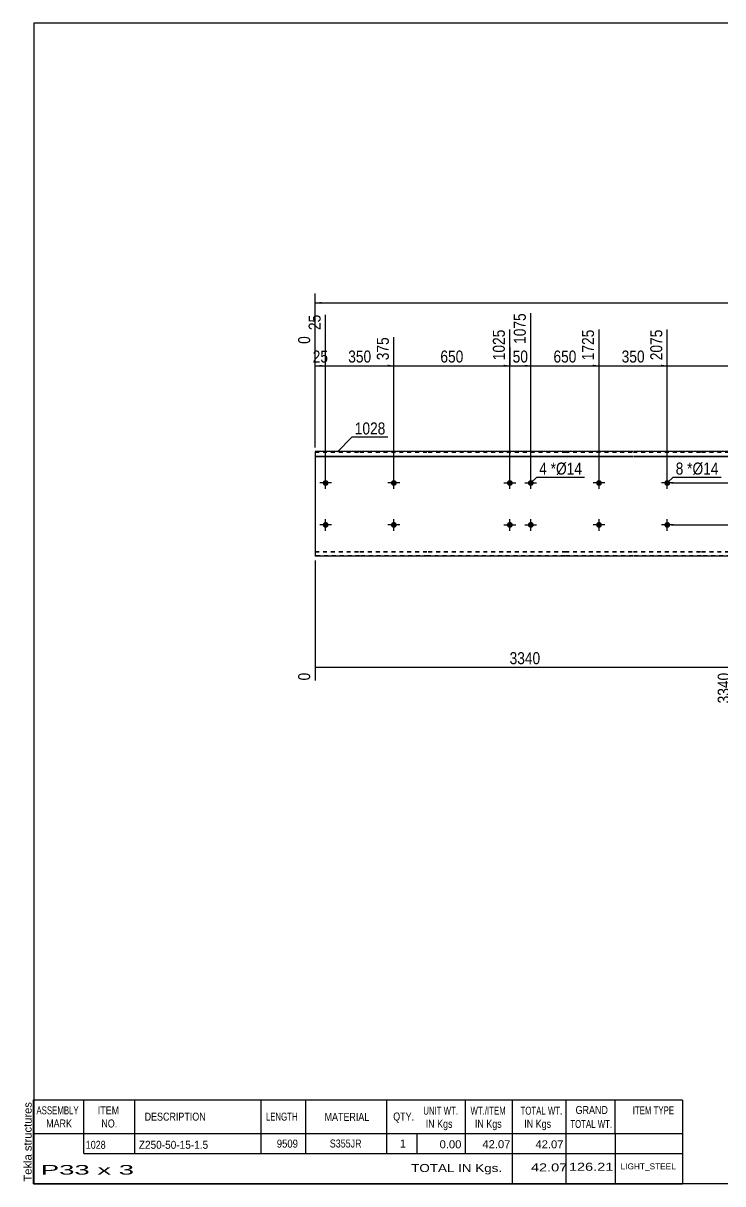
# Model space of a CAD drawing. Header units: millimetres. Extents: x -70 to 333, y -162 to 115.
# Drawn here: x -69.7 to 97.3, y -162.3 to 114.8 of the extents above; entities that cross this region are included whole.
import ezdxf

# ---------------------------------------------------------------- set-up
doc = ezdxf.new("R2010")
doc.units = ezdxf.units.MM
doc.linetypes.add('DXK_LINE_DOT1', pattern=[1.8814, 0.9407, -0.9407])
doc.styles.add('Arial', font='ARIAL.TTF', dxfattribs={"height": 0.2})
doc.styles.add('Arial Narrow', font='ARIALN.TTF', dxfattribs={"height": 0.2})

# ---------------------------------------------------------------- blocks, each defined once
blk = doc.blocks.new('Unknown-629091098-1781')
at = {"color": 5, "linetype": 'Continuous'}
for p, q in [((332.8, 114.75), (-67.2, 114.75)), ((-67.2, 114.75), (-67.2, -162.25)), ((332.8, -162.25), (332.8, 114.75)), ((-67.2, -162.25), (332.8, -162.25))]:
    blk.add_line(p, q, dxfattribs=at)
at = {"color": 174, "linetype": 'Continuous', "style": 'Arial'}
blk.add_text('Tekla structures', height=1.9102, rotation=90, dxfattribs=at).set_placement((-67.7, -161.75))
blk = doc.blocks.new('Part-629091098-1218 - 1203')
at = {"color": 2, "linetype": 'Continuous'}
for p, q in [((0, 12.5), (0, -12.5)), ((10.6, 12.5), (0, 12.5)), ((0, 11.44), (10.6, 11.44)), ((0, 11.33), (10.6, 11.33)), ((26.89, 12.5), (10.7, 12.5)), ((10.7, 11.44), (26.89, 11.44)), ((10.7, 11.33), (26.89, 11.33)), ((59.59, 12.5), (26.99, 12.5)), ((26.99, 11.44), (59.59, 11.44)), ((26.99, 11.33), (59.59, 11.33)), ((75.88, 12.5), (59.69, 12.5)), ((59.69, 11.44), (75.88, 11.44)), ((59.69, 11.33), (75.88, 11.33)), ((92.18, 12.5), (75.98, 12.5)), ((75.98, 11.44), (92.18, 11.44)), ((75.98, 11.33), (92.18, 11.33)), ((118.08, 12.5), (92.28, 12.5)), ((92.28, 11.44), (118.08, 11.44)), ((92.28, 11.33), (118.08, 11.33)), ((143.98, 12.5), (118.18, 12.5)), ((118.18, 11.44), (143.98, 11.44)), ((118.18, 11.33), (143.98, 11.33)), ((159.48, 12.5), (144.08, 12.5)), ((144.08, 11.44), (159.48, 11.44)), ((144.08, 11.33), (159.48, 11.33)), ((185.38, 12.5), (159.58, 12.5)), ((159.58, 11.44), (185.38, 11.44)), ((159.58, 11.33), (185.38, 11.33)), ((211.28, 12.5), (185.48, 12.5)), ((185.48, 11.44), (211.28, 11.44)), ((185.48, 11.33), (211.28, 11.33)), ((227.57, 12.5), (211.38, 12.5)), ((211.38, 11.44), (227.57, 11.44)), ((211.38, 11.33), (227.57, 11.33)), ((248.86, 12.5), (227.67, 12.5)), ((227.67, 11.44), (248.86, 11.44)), ((227.67, 11.33), (248.86, 11.33)), ((255.96, 12.5), (248.96, 12.5)), ((248.96, 11.44), (255.96, 11.44)), ((248.96, 11.33), (255.96, 11.33)), ((255.96, -12.5), (255.96, 12.5)), ((10.6, -12.5), (0, -12.5)), ((26.89, -12.5), (10.7, -12.5)), ((59.59, -12.5), (26.99, -12.5)), ((75.88, -12.5), (59.69, -12.5)), ((92.18, -12.5), (75.98, -12.5)), ((118.08, -12.5), (92.28, -12.5)), ((143.98, -12.5), (118.18, -12.5)), ((159.48, -12.5), (144.08, -12.5)), ((185.38, -12.5), (159.58, -12.5)), ((211.28, -12.5), (185.48, -12.5)), ((227.57, -12.5), (211.38, -12.5)), ((248.86, -12.5), (227.67, -12.5)), ((255.96, -12.5), (248.96, -12.5))]:
    blk.add_line(p, q, dxfattribs=at)
at = {"color": 7, "linetype": 'DXK_LINE_DOT1'}
for p, q in [((0, 12.35), (10.6, 12.35)), ((10.7, 12.35), (26.89, 12.35)), ((26.99, 12.35), (59.59, 12.35)), ((59.69, 12.35), (75.88, 12.35)), ((75.98, 12.35), (92.18, 12.35)), ((92.28, 12.35), (118.08, 12.35)), ((118.18, 12.35), (143.98, 12.35)), ((144.08, 12.35), (159.48, 12.35)), ((159.58, 12.35), (185.38, 12.35)), ((185.48, 12.35), (211.28, 12.35)), ((211.38, 12.35), (227.57, 12.35)), ((227.67, 12.35), (248.86, 12.35)), ((248.96, 12.35), (255.96, 12.35)), ((0, -11.33), (10.6, -11.33)), ((0, -11.44), (10.6, -11.44)), ((10.6, -12.35), (0, -12.35)), ((10.7, -11.33), (26.89, -11.33)), ((10.7, -11.44), (26.89, -11.44)), ((26.89, -12.35), (10.7, -12.35)), ((26.99, -11.33), (59.59, -11.33)), ((26.99, -11.44), (59.59, -11.44)), ((59.59, -12.35), (26.99, -12.35)), ((59.69, -11.33), (75.88, -11.33)), ((59.69, -11.44), (75.88, -11.44)), ((75.88, -12.35), (59.69, -12.35)), ((75.98, -11.33), (92.18, -11.33)), ((75.98, -11.44), (92.18, -11.44)), ((92.18, -12.35), (75.98, -12.35)), ((92.28, -11.33), (118.08, -11.33)), ((92.28, -11.44), (118.08, -11.44)), ((118.08, -12.35), (92.28, -12.35)), ((118.18, -11.33), (143.98, -11.33)), ((118.18, -11.44), (143.98, -11.44)), ((143.98, -12.35), (118.18, -12.35)), ((144.08, -11.33), (159.48, -11.33)), ((144.08, -11.44), (159.48, -11.44)), ((159.48, -12.35), (144.08, -12.35)), ((159.58, -11.33), (185.38, -11.33)), ((159.58, -11.44), (185.38, -11.44)), ((185.38, -12.35), (159.58, -12.35)), ((185.48, -11.33), (211.28, -11.33)), ((185.48, -11.44), (211.28, -11.44)), ((211.28, -12.35), (185.48, -12.35)), ((211.38, -11.33), (227.57, -11.33)), ((211.38, -11.44), (227.57, -11.44)), ((227.57, -12.35), (211.38, -12.35)), ((227.67, -11.33), (248.86, -11.33)), ((227.67, -11.44), (248.86, -11.44)), ((248.86, -12.35), (227.67, -12.35)), ((248.96, -11.33), (255.96, -11.33)), ((248.96, -11.44), (255.96, -11.44)), ((255.96, -12.35), (248.96, -12.35))]:
    blk.add_line(p, q, dxfattribs=at)
blk = doc.blocks.new('Bolt-629091098-1225 - 1203')
at = {"linetype": 'Continuous'}
for points in [[(45.79, 5, -1), (47.19, 5, -1)], [(50.79, 5, -1), (52.19, 5, -1)], [(45.79, -5, -1), (47.19, -5, -1)], [(50.79, -5, -1), (52.19, -5, -1)]]:
    blk.add_hatch(color=3, dxfattribs=at).paths.add_polyline_path(points)
at = {"color": 3, "linetype": 'Continuous'}
for p, q in [((46.49, 3.6), (46.49, 6.4)), ((51.49, 3.6), (51.49, 6.4)), ((45.09, 5), (47.89, 5)), ((50.09, 5), (52.89, 5)), ((45.09, -5), (47.89, -5)), ((46.49, -6.4), (46.49, -3.6)), ((50.09, -5), (52.89, -5)), ((51.49, -6.4), (51.49, -3.6))]:
    blk.add_line(p, q, dxfattribs=at)
blk = doc.blocks.new('Bolt-629091098-1226 - 1203')
at = {"linetype": 'Continuous'}
for points in [[(18.09, 5, -1), (19.49, 5, -1)], [(67.08, 5, -1), (68.48, 5, -1)]]:
    blk.add_hatch(color=3, dxfattribs=at).paths.add_polyline_path(points)
at = {"color": 3, "linetype": 'Continuous'}
for p, q in [((18.79, 3.6), (18.79, 6.4)), ((67.78, 3.6), (67.78, 6.4)), ((20.19, 5), (17.39, 5)), ((69.18, 5), (66.38, 5))]:
    blk.add_line(p, q, dxfattribs=at)
blk = doc.blocks.new('Bolt-629091098-1227 - 1203')
at = {"linetype": 'Continuous'}
for points in [[(18.09, -5, -1), (19.49, -5, -1)], [(67.08, -5, -1), (68.48, -5, -1)]]:
    blk.add_hatch(color=3, dxfattribs=at).paths.add_polyline_path(points)
at = {"color": 3, "linetype": 'Continuous'}
for p, q in [((20.19, -5), (17.39, -5)), ((18.79, -6.4), (18.79, -3.6)), ((69.18, -5), (66.38, -5)), ((67.78, -6.4), (67.78, -3.6))]:
    blk.add_line(p, q, dxfattribs=at)
blk = doc.blocks.new('Bolt-629091098-1228 - 1203')
at = {"linetype": 'Continuous'}
for points in [[(1.8, 5, -1), (3.2, 5, -1)], [(83.38, 5, -1), (84.78, 5, -1)]]:
    blk.add_hatch(color=3, dxfattribs=at).paths.add_polyline_path(points)
at = {"color": 3, "linetype": 'Continuous'}
for p, q in [((2.5, 3.6), (2.5, 6.4)), ((84.08, 3.6), (84.08, 6.4)), ((3.9, 5), (1.1, 5)), ((85.48, 5), (82.68, 5))]:
    blk.add_line(p, q, dxfattribs=at)
blk = doc.blocks.new('Bolt-629091098-1229 - 1203')
at = {"linetype": 'Continuous'}
for points in [[(1.8, -5, -1), (3.2, -5, -1)], [(83.38, -5, -1), (84.78, -5, -1)]]:
    blk.add_hatch(color=3, dxfattribs=at).paths.add_polyline_path(points)
at = {"color": 3, "linetype": 'Continuous'}
for p, q in [((3.9, -5), (1.1, -5)), ((2.5, -6.4), (2.5, -3.6)), ((85.48, -5), (82.68, -5)), ((84.08, -6.4), (84.08, -3.6))]:
    blk.add_line(p, q, dxfattribs=at)
blk = doc.blocks.new('StraightDimension-629091098-1279 - 1203')
at = {"linetype": 'Continuous'}
blk.add_hatch(color=7, dxfattribs=at).paths.add_polyline_path([(1, 33.25), (2.5, 33), (1, 32.75)])
at = {"color": 7, "linetype": 'Continuous'}
for p, q in [((2.5, 6), (2.5, 45.16)), ((0, 13.5), (0, 40.03)), ((0, 33), (2.5, 33))]:
    blk.add_line(p, q, dxfattribs=at)
at = {"color": 0, "linetype": 'Continuous'}
blk.add_wipeout([(1.9, 45.76), (-2.3, 45.76), (-2.3, 40.9), (1.9, 40.9)], dxfattribs=at)
at = {"color": 0}
blk.add_wipeout([(3.68, 33.15), (3.68, 37.35), (-1.18, 37.35), (-1.18, 33.15)], dxfattribs=at)
at = {"color": 0, "linetype": 'Continuous'}
blk.add_wipeout([(-0.6, 40.63), (-4.8, 40.63), (-4.8, 37.6), (-0.6, 37.6)], dxfattribs=at)
at = {"color": 3, "linetype": 'Continuous', "style": 'Arial Narrow'}
for s, height, p in [('25', 2.863, (1.3, 41.5)), ('0', 2.86, (-1.2, 38.2))]:
    blk.add_text(s, height=height, rotation=90.0002, dxfattribs=at).set_placement(p)
at = {"color": 3, "style": 'Arial Narrow'}
blk.add_text('25', height=2.863, dxfattribs=at).set_placement((-0.58, 33.75))
blk = doc.blocks.new('StraightDimension-629091098-1367 - 1203')
at = {"linetype": 'Continuous'}
for points in [[(266.75, -6.5), (267, -5), (267.25, -6.5)], [(267.25, -11), (267, -12.5), (266.75, -11)]]:
    blk.add_hatch(color=7, dxfattribs=at).paths.add_polyline_path(points)
at = {"color": 7, "linetype": 'Continuous'}
for p, q in [((85.08, -5), (269.4, -5)), ((267, -12.5), (267, -5)), ((241.77, -12.5), (269.4, -12.5))]:
    blk.add_line(p, q, dxfattribs=at)
at = {"color": 0}
blk.add_wipeout([(266.85, -6.32), (262.65, -6.32), (262.65, -11.18), (266.85, -11.18)], dxfattribs=at)
at = {"color": 3, "style": 'Arial Narrow'}
blk.add_text('75', height=2.863, rotation=90.0002, dxfattribs=at).set_placement((266.25, -10.58))
blk = doc.blocks.new('StraightDimension-629091098-1276 - 1203')
at = {"linetype": 'Continuous'}
blk.add_hatch(color=7, dxfattribs=at).paths.add_polyline_path([(49.99, 33.25), (51.49, 33), (49.99, 32.75)])
at = {"color": 7, "linetype": 'Continuous'}
for p, q in [((51.49, 6), (51.49, 45.51)), ((46.49, 6), (46.49, 41.61)), ((46.49, 33), (51.49, 33))]:
    blk.add_line(p, q, dxfattribs=at)
at = {"color": 0}
blk.add_wipeout([(51.42, 33.15), (51.42, 37.35), (46.56, 37.35), (46.56, 33.15)], dxfattribs=at)
at = {"color": 0, "linetype": 'Continuous'}
blk.add_wipeout([(50.89, 46.11), (46.69, 46.11), (46.69, 37.6), (50.89, 37.6)], dxfattribs=at)
at = {"color": 3, "linetype": 'Continuous', "style": 'Arial Narrow'}
blk.add_text('1075', height=2.863, rotation=90.0002, dxfattribs=at).set_placement((50.29, 38.2))
at = {"color": 3, "style": 'Arial Narrow'}
blk.add_text('50', height=2.863, dxfattribs=at).set_placement((47.16, 33.75))
blk = doc.blocks.new('StraightDimension-629091098-1275 - 1203')
at = {"linetype": 'Continuous'}
blk.add_hatch(color=7, dxfattribs=at).paths.add_polyline_path([(66.28, 33.25), (67.78, 33), (66.28, 32.75)])
at = {"color": 7, "linetype": 'Continuous'}
for p, q in [((51.49, 6), (51.49, 45.51)), ((67.78, 6), (67.78, 41.61)), ((51.49, 33), (67.78, 33))]:
    blk.add_line(p, q, dxfattribs=at)
at = {"color": 0}
blk.add_wipeout([(62.98, 33.15), (62.98, 37.35), (56.3, 37.35), (56.3, 33.15)], dxfattribs=at)
at = {"color": 0, "linetype": 'Continuous'}
blk.add_wipeout([(67.18, 42.21), (62.98, 42.21), (62.98, 33.7), (67.18, 33.7)], dxfattribs=at)
at = {"color": 3, "linetype": 'Continuous', "style": 'Arial Narrow'}
blk.add_text('1725', height=2.863, rotation=90.0002, dxfattribs=at).set_placement((66.58, 34.3))
at = {"color": 3, "style": 'Arial Narrow'}
blk.add_text('650', height=2.863, dxfattribs=at).set_placement((56.9, 33.75))
blk = doc.blocks.new('StraightDimension-629091098-1330 - 1203')
at = {"linetype": 'Continuous'}
blk.add_hatch(color=7, dxfattribs=at).paths.add_polyline_path([(98.68, -38.75), (100.18, -39), (98.68, -39.25)])
at = {"color": 7, "linetype": 'Continuous'}
for p, q in [((100.18, -6), (100.18, -47.61)), ((0, -13.5), (0, -42.13)), ((0, -39), (100.18, -39))]:
    blk.add_line(p, q, dxfattribs=at)
at = {"color": 0}
blk.add_wipeout([(54.34, -38.85), (54.34, -34.65), (45.83, -34.65), (45.83, -38.85)], dxfattribs=at)
at = {"color": 0, "linetype": 'Continuous'}
for points in [[(-0.6, -39.7), (-4.8, -39.7), (-4.8, -42.73), (-0.6, -42.73)], [(99.58, -39.7), (95.38, -39.7), (95.38, -48.21), (99.58, -48.21)]]:
    blk.add_wipeout(points, dxfattribs=at)
at = {"color": 3, "style": 'Arial Narrow'}
blk.add_text('3340', height=2.863, dxfattribs=at).set_placement((46.43, -38.25))
at = {"color": 3, "linetype": 'Continuous', "style": 'Arial Narrow'}
for s, height, p in [('0', 2.86, (-1.2, -42.13)), ('3340', 2.863, (98.98, -47.61))]:
    blk.add_text(s, height=height, rotation=90.0002, dxfattribs=at).set_placement(p)
blk = doc.blocks.new('StraightDimension-629091098-1273 - 1203')
at = {"linetype": 'Continuous'}
blk.add_hatch(color=7, dxfattribs=at).paths.add_polyline_path([(150.28, 33.25), (151.78, 33), (150.28, 32.75)])
at = {"color": 7, "linetype": 'Continuous'}
for p, q in [((84.08, 6), (84.08, 41.61)), ((151.78, 6), (151.78, 41.61)), ((84.08, 33), (151.78, 33))]:
    blk.add_line(p, q, dxfattribs=at)
at = {"color": 0, "linetype": 'Continuous'}
blk.add_wipeout([(151.18, 42.21), (146.98, 42.21), (146.98, 33.7), (151.18, 33.7)], dxfattribs=at)
at = {"color": 0}
blk.add_wipeout([(122.18, 33.15), (122.18, 37.35), (113.67, 37.35), (113.67, 33.15)], dxfattribs=at)
at = {"color": 3, "linetype": 'Continuous', "style": 'Arial Narrow'}
blk.add_text('5050', height=2.863, rotation=90.0002, dxfattribs=at).set_placement((150.58, 34.3))
at = {"color": 3, "style": 'Arial Narrow'}
blk.add_text('2975', height=2.863, dxfattribs=at).set_placement((114.27, 33.75))
blk = doc.blocks.new('StraightDimension-629091098-1274 - 1203')
at = {"linetype": 'Continuous'}
blk.add_hatch(color=7, dxfattribs=at).paths.add_polyline_path([(82.58, 33.25), (84.08, 33), (82.58, 32.75)])
at = {"color": 7, "linetype": 'Continuous'}
for p, q in [((67.78, 6), (67.78, 41.61)), ((84.08, 6), (84.08, 41.61)), ((67.78, 33), (84.08, 33))]:
    blk.add_line(p, q, dxfattribs=at)
at = {"color": 0}
blk.add_wipeout([(79.27, 33.15), (79.27, 37.35), (72.59, 37.35), (72.59, 33.15)], dxfattribs=at)
at = {"color": 0, "linetype": 'Continuous'}
blk.add_wipeout([(83.48, 42.21), (79.28, 42.21), (79.28, 33.7), (83.48, 33.7)], dxfattribs=at)
at = {"color": 3, "linetype": 'Continuous', "style": 'Arial Narrow'}
blk.add_text('2075', height=2.863, rotation=90.0002, dxfattribs=at).set_placement((82.88, 34.3))
at = {"color": 3, "style": 'Arial Narrow'}
blk.add_text('350', height=2.863, dxfattribs=at).set_placement((73.19, 33.75))
blk = doc.blocks.new('StraightDimension-629091098-1277 - 1203')
at = {"linetype": 'Continuous'}
blk.add_hatch(color=7, dxfattribs=at).paths.add_polyline_path([(44.99, 33.25), (46.49, 33), (44.99, 32.75)])
at = {"color": 7, "linetype": 'Continuous'}
for p, q in [((46.49, 6), (46.49, 41.61)), ((18.79, 6), (18.79, 39.78)), ((18.79, 33), (46.49, 33))]:
    blk.add_line(p, q, dxfattribs=at)
at = {"color": 0, "linetype": 'Continuous'}
blk.add_wipeout([(45.89, 42.21), (41.69, 42.21), (41.69, 33.7), (45.89, 33.7)], dxfattribs=at)
at = {"color": 0}
blk.add_wipeout([(35.98, 33.15), (35.98, 37.35), (29.3, 37.35), (29.3, 33.15)], dxfattribs=at)
at = {"color": 3, "linetype": 'Continuous', "style": 'Arial Narrow'}
blk.add_text('1025', height=2.863, rotation=90.0002, dxfattribs=at).set_placement((45.29, 34.3))
at = {"color": 3, "style": 'Arial Narrow'}
blk.add_text('650', height=2.863, dxfattribs=at).set_placement((29.9, 33.75))
blk = doc.blocks.new('StraightDimension-629091098-1278 - 1203')
at = {"linetype": 'Continuous'}
blk.add_hatch(color=7, dxfattribs=at).paths.add_polyline_path([(17.29, 33.25), (18.79, 33), (17.29, 32.75)])
at = {"color": 7, "linetype": 'Continuous'}
for p, q in [((2.5, 6), (2.5, 45.16)), ((18.79, 6), (18.79, 39.78)), ((2.5, 33), (18.79, 33))]:
    blk.add_line(p, q, dxfattribs=at)
at = {"color": 0}
blk.add_wipeout([(13.99, 33.15), (13.99, 37.35), (7.3, 37.35), (7.3, 33.15)], dxfattribs=at)
at = {"color": 0, "linetype": 'Continuous'}
blk.add_wipeout([(18.19, 40.38), (13.99, 40.38), (13.99, 33.7), (18.19, 33.7)], dxfattribs=at)
at = {"color": 3, "linetype": 'Continuous', "style": 'Arial Narrow'}
blk.add_text('375', height=2.863, rotation=90.0002, dxfattribs=at).set_placement((17.59, 34.3))
at = {"color": 3, "style": 'Arial Narrow'}
blk.add_text('350', height=2.863, dxfattribs=at).set_placement((7.9, 33.75))
blk = doc.blocks.new('StraightDimension-629091098-1358 - 1203')
at = {"linetype": 'Continuous'}
for points in [[(266.75, 11), (267, 12.5), (267.25, 11)], [(267.25, 6.5), (267, 5), (266.75, 6.5)]]:
    blk.add_hatch(color=7, dxfattribs=at).paths.add_polyline_path(points)
at = {"color": 7, "linetype": 'Continuous'}
for p, q in [((241.77, 12.5), (269.4, 12.5)), ((267, 5), (267, 12.5)), ((85.08, 5), (269.4, 5))]:
    blk.add_line(p, q, dxfattribs=at)
at = {"color": 0}
blk.add_wipeout([(266.85, 11.18), (262.65, 11.18), (262.65, 6.32), (266.85, 6.32)], dxfattribs=at)
at = {"color": 3, "style": 'Arial Narrow'}
blk.add_text('75', height=2.863, rotation=90.0002, dxfattribs=at).set_placement((266.25, 6.92))
blk = doc.blocks.new('StraightDimension-629091098-1379 - 1203')
at = {"linetype": 'Continuous'}
for points in [[(1.5, 47.75), (0, 48), (1.5, 48.25)], [(254.46, 48.25), (255.96, 48), (254.46, 47.75)]]:
    blk.add_hatch(color=7, dxfattribs=at).paths.add_polyline_path(points)
at = {"color": 7, "linetype": 'Continuous'}
for p, q in [((0, 13.5), (0, 50.25)), ((255.96, 13.5), (255.96, 50.25)), ((0, 48), (255.96, 48))]:
    blk.add_line(p, q, dxfattribs=at)
at = {"color": 0}
blk.add_wipeout([(132.24, 48.15), (132.24, 52.35), (123.73, 52.35), (123.73, 48.15)], dxfattribs=at)
at = {"color": 3, "style": 'Arial Narrow'}
blk.add_text('9509', height=2.863, dxfattribs=at).set_placement((124.33, 48.75))
blk = doc.blocks.new('CBS_BOM-629091098-1845')
at = {"color": 7, "linetype": 'Continuous'}
for p, q in [((-67.23, -150.28), (-67.23, -142.28)), ((-67.23, -142.28), (87.69, -142.28)), ((-55.23, -150.28), (-55.23, -142.28)), ((-43.04, -150.28), (-43.04, -142.28)), ((-12.88, -150.28), (-12.88, -142.28)), ((-2.2, -150.28), (-2.2, -142.28)), ((17.12, -150.28), (17.12, -142.28)), ((35.92, -150.28), (35.92, -142.28)), ((47.13, -150.28), (47.13, -142.28)), ((59.92, -150.28), (59.92, -142.28)), ((71.67, -150.28), (71.67, -142.28)), ((87.69, -142.29), (87.69, -150.27)), ((-67.23, -150.28), (87.69, -150.28)), ((-67.23, -155.08), (-67.23, -150.28)), ((-55.23, -155.08), (-55.23, -150.28)), ((-43.04, -155.08), (-43.04, -150.28)), ((-12.88, -155.08), (-12.88, -150.28)), ((-2.2, -155.08), (-2.2, -150.28)), ((17.12, -155.08), (17.12, -150.28)), ((24.38, -155.08), (24.38, -150.28)), ((35.92, -155.08), (35.92, -150.28)), ((47.13, -155.08), (47.13, -150.28)), ((59.92, -155.08), (59.92, -150.28)), ((71.69, -155.08), (71.69, -150.28)), ((87.69, -150.28), (87.69, -155.08)), ((-67.23, -162.28), (-67.23, -155.1)), ((-55.23, -155.08), (87.69, -155.08)), ((47.13, -162.28), (47.13, -155.1)), ((59.92, -162.28), (59.92, -155.1)), ((71.73, -162.28), (71.73, -155.1)), ((87.69, -155.08), (87.69, -162.28)), ((-67.23, -162.28), (87.69, -162.28))]:
    blk.add_line(p, q, dxfattribs=at)
at = {"color": 3, "linetype": 'Continuous', "style": 'Arial'}
for s, height, width, p in [('ASSEMBLY', 1.91, 0.7, (-66.55, -145.71)), ('ITEM', 1.91, 0.8, (-51.9, -145.71)), ('UNIT WT.', 1.91, 0.7, (25.81, -145.78)), ('WT./ITEM', 1.91, 0.7, (37.1, -145.78)), ('TOTAL WT.', 1.91, 0.7, (49.04, -145.78)), ('GRAND', 1.91, 0.8, (62.19, -145.62)), ('ITEM TYPE', 1.91, 0.7, (75.83, -145.7)), ('DESCRIPTION', 1.9102, 0.8, (-40.72, -147.21)), ('LENGTH', 1.91, 0.7, (-11.77, -147.21)), ('MATERIAL', 1.91, 0.8, (2.25, -147.26)), ('QTY.', 1.91, 0.8, (18.64, -147.18)), ('MARK', 1.91, 0.8, (-64.23, -148.84)), ('NO.', 1.91, 0.8, (-51.05, -148.84)), ('IN Kgs', 1.91, 0.8, (26.39, -148.92)), ('IN Kgs', 1.91, 0.8, (38.14, -148.92)), ('IN Kgs', 1.91, 0.8, (49.93, -148.92)), ('TOTAL WT.', 1.91, 0.7, (60.93, -148.96))]:
    blk.add_text(s, height=height, dxfattribs=dict(at, width=width)).set_placement(p)
at = {"color": 7, "linetype": 'Continuous', "style": 'Arial'}
for s, height, width, p in [('1028', 1.91, 0.8, (-54.77, -153.93)), ('Z250-50-15-1.5', 1.9102, 0.9, (-42.1, -153.93)), ('9509', 1.91, 0.85, (-9.16, -153.65)), ('S355JR', 1.91, 0.8, (3.49, -153.62))]:
    blk.add_text(s, height=height, dxfattribs=dict(at, width=width)).set_placement(p)
for s, p in [('1', (20.21, -153.62)), ('0.00', (29.72, -153.81)), ('42.07', (39.94, -153.78)), ('42.07', (52.61, -153.81))]:
    blk.add_text(s, height=1.91, dxfattribs=at).set_placement(p)
at = {"color": 6, "linetype": 'Continuous', "style": 'Arial'}
for s, height, width, p in [('P33 x 3', 2.292, 2.05, (-65.51, -160.09)), ('TOTAL IN Kgs.', 1.9102, 1.2, (22.93, -159.48)), ('42.07', 1.91, 1.3, (51.52, -159.33)), ('126.21', 1.91, 1.3, (60.59, -159.17))]:
    blk.add_text(s, height=height, dxfattribs=dict(at, width=width)).set_placement(p)
blk.add_text('LIGHT_STEEL', height=1.4135, dxfattribs=at).set_placement((72.94, -158.83))
blk = doc.blocks.new('Mark-629091098-1406 - 1203')
at = {"color": 0}
blk.add_wipeout([(55.33, 7.01), (55.33, 10.01), (53.51, 10.01), (53.51, 7.01)], dxfattribs=at)
blk.add_wipeout([(55.33, 7.01), (55.33, 10.01), (53.51, 10.01), (53.51, 7.01)], dxfattribs=at)
at = {"color": 7, "linetype": 'Continuous'}
blk.add_line((51.49, 5), (52.91, 6.41), dxfattribs=at)
at = {"color": 0}
blk.add_wipeout([(57.51, 7.01), (57.51, 10.01), (56.23, 10.01), (56.23, 7.01)], dxfattribs=at)
blk.add_wipeout([(57.51, 7.01), (57.51, 10.01), (56.23, 10.01), (56.23, 7.01)], dxfattribs=at)
at = {"color": 3, "style": 'Arial Narrow'}
blk.add_text('4', height=2.86, dxfattribs=at).set_placement((53.51, 7.01))
at = {"color": 0}
blk.add_wipeout([(63.72, 7.01), (63.72, 10.01), (57.51, 10.01), (57.51, 7.01)], dxfattribs=at)
blk.add_wipeout([(63.72, 7.01), (63.72, 10.01), (57.51, 10.01), (57.51, 7.01)], dxfattribs=at)
at = {"color": 7, "linetype": 'Continuous'}
blk.add_line((52.91, 6.41), (64.32, 6.41), dxfattribs=at)
at = {"color": 3, "style": 'Arial Narrow'}
for s, height, p in [('*', 2.86, (56.23, 7.01)), ('Ø14', 2.863, (57.51, 7.01))]:
    blk.add_text(s, height=height, dxfattribs=at).set_placement(p)
blk = doc.blocks.new('Mark-629091098-1382 - 1203')
at = {"color": 0}
blk.add_wipeout([(16.77, 16.59), (16.77, 19.59), (9.46, 19.59), (9.46, 16.59)], dxfattribs=at)
blk.add_wipeout([(16.77, 16.59), (16.77, 19.59), (9.46, 19.59), (9.46, 16.59)], dxfattribs=at)
at = {"color": 7, "linetype": 'Continuous'}
for p, q in [((5.32, 12.45), (8.86, 15.99)), ((8.86, 15.99), (17.37, 15.99))]:
    blk.add_line(p, q, dxfattribs=at)
at = {"color": 3, "style": 'Arial Narrow'}
blk.add_text('1028', height=2.863, dxfattribs=at).set_placement((9.46, 16.59))
blk = doc.blocks.new('MarkSet-629091098-1395 - 1203')
at = {"color": 0}
blk.add_wipeout([(87.92, 7.01), (87.92, 10.01), (86.09, 10.01), (86.09, 7.01)], dxfattribs=at)
blk.add_wipeout([(87.92, 7.01), (87.92, 10.01), (86.09, 10.01), (86.09, 7.01)], dxfattribs=at)
at = {"color": 7, "linetype": 'Continuous'}
blk.add_line((84.08, 5), (85.49, 6.41), dxfattribs=at)
at = {"color": 0}
blk.add_wipeout([(90.1, 7.01), (90.1, 10.01), (88.82, 10.01), (88.82, 7.01)], dxfattribs=at)
blk.add_wipeout([(90.1, 7.01), (90.1, 10.01), (88.82, 10.01), (88.82, 7.01)], dxfattribs=at)
at = {"color": 3, "style": 'Arial Narrow'}
blk.add_text('8', height=2.86, dxfattribs=at).set_placement((86.09, 7.01))
at = {"color": 0}
blk.add_wipeout([(96.31, 7.01), (96.31, 10.01), (90.1, 10.01), (90.1, 7.01)], dxfattribs=at)
blk.add_wipeout([(96.31, 7.01), (96.31, 10.01), (90.1, 10.01), (90.1, 7.01)], dxfattribs=at)
at = {"color": 7, "linetype": 'Continuous'}
blk.add_line((85.49, 6.41), (96.91, 6.41), dxfattribs=at)
at = {"color": 3, "style": 'Arial Narrow'}
for s, height, p in [('*', 2.86, (88.82, 7.01)), ('Ø14', 2.863, (90.1, 7.01))]:
    blk.add_text(s, height=height, dxfattribs=at).set_placement(p)

msp = doc.modelspace()

# ---------------------------------------------------------------- block references
for name in ['Unknown-629091098-1781', 'Part-629091098-1218 - 1203', 'Bolt-629091098-1228 - 1203', 'Bolt-629091098-1226 - 1203', 'Bolt-629091098-1225 - 1203', 'Bolt-629091098-1229 - 1203', 'Bolt-629091098-1227 - 1203', 'CBS_BOM-629091098-1845']:
    msp.add_blockref(name, (0, 0))

# ---------------------------------------------------------------- next in the draw order: block references
for name in ['StraightDimension-629091098-1279 - 1203', 'StraightDimension-629091098-1276 - 1203', 'StraightDimension-629091098-1273 - 1203', 'StraightDimension-629091098-1367 - 1203']:
    msp.add_blockref(name, (0, 0))

# ---------------------------------------------------------------- next in the draw order: block references
for name in ['StraightDimension-629091098-1275 - 1203', 'StraightDimension-629091098-1277 - 1203', 'StraightDimension-629091098-1330 - 1203']:
    msp.add_blockref(name, (0, 0))

# ---------------------------------------------------------------- next in the draw order: block references
for name in ['StraightDimension-629091098-1278 - 1203', 'StraightDimension-629091098-1274 - 1203', 'Mark-629091098-1406 - 1203']:
    msp.add_blockref(name, (0, 0))

# ---------------------------------------------------------------- next in the draw order: block references
msp.add_blockref('StraightDimension-629091098-1358 - 1203', (0, 0))

# ---------------------------------------------------------------- next in the draw order: block references
for name in ['StraightDimension-629091098-1379 - 1203', 'MarkSet-629091098-1395 - 1203']:
    msp.add_blockref(name, (0, 0))

# ---------------------------------------------------------------- next in the draw order: block references
msp.add_blockref('Mark-629091098-1382 - 1203', (0, 0))

doc.saveas('drawing.dxf')
